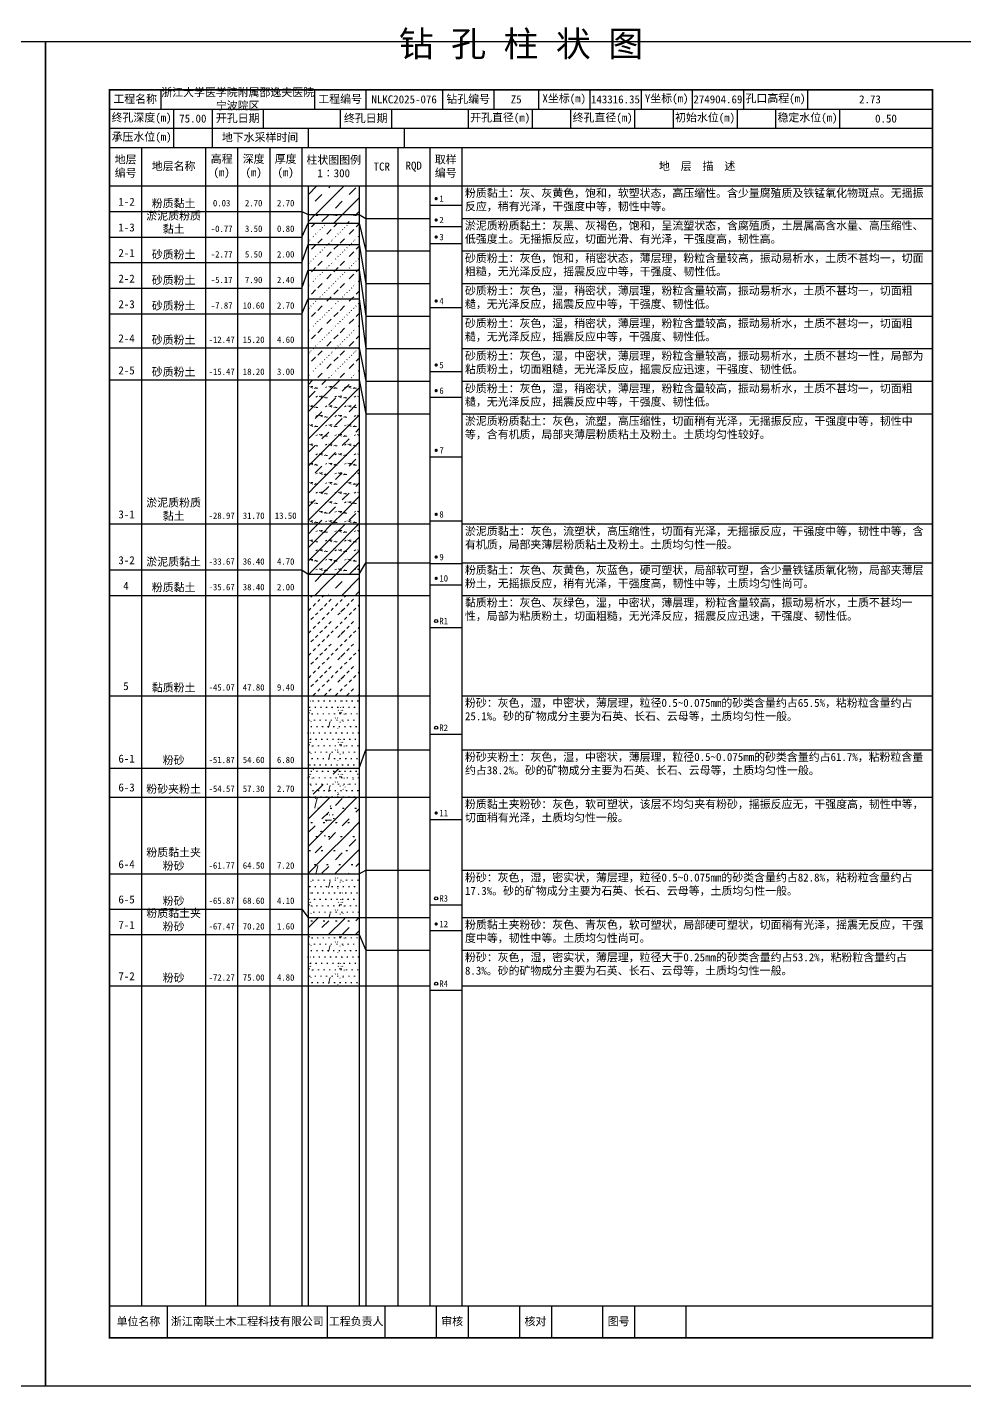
# Model space of a CAD drawing. Extents: x 297 to 65340, y 0 to 425.
# Drawn here: x 33852.3 to 34145.1, y 0 to 424.6 of the extents above; entities that cross this region are included whole.
import ezdxf
from ezdxf.enums import TextEntityAlignment as Align

# ---------------------------------------------------------------- set-up
doc = ezdxf.new("R2010")
doc.units = 0
doc.layers.get('0').update_dxf_attribs({"linetype": 'CONTINUOUS'})
doc.layers.add('FRAME', color=7, linetype='CONTINUOUS')
doc.layers.add('STRATUM', color=7, linetype='CONTINUOUS')
doc.layers.add('HATCH', color=7, linetype='CONTINUOUS', lineweight=13)
doc.styles.add('ST', font='')
doc.styles.get('ST').set_extended_font_data('SimSun')
pattern_1 = [(45, (0, 0), (-4.2426407, 4.2426407), [10, 0]), (45, (1.061, -3.182), (-2.1213203, 6.363961), [3, -3])]
pattern_2 = [(45, (0, 0), (-4.2426407, 4.2426407), [10, 0]), (45, (1.061, -3.182), (-2.1213203, 6.363961), [3, -3]), (26.565, (1.0741, -0.2536), (5.99982296, 5.99981224), [0.567, -12.849]), (0, (0.507, -0.2536), (0, 6), [0.567, -5.433]), (26.565, (-1.5813, 0), (5.99982296, 5.99981224), [0.567, -12.849]), (0, (-1.074, 0.2536), (0, 6), [0.567, -5.433]), (153.435, (0.5071, -0.2536), (-5.9998176, -5.36e-06), [1.134, -12.2826]), (26.565, (4.0741, 2.7464), (5.99982296, 5.99981224), [0.567, -12.849]), (0, (3.507, 2.7464), (0, 6), [0.567, -5.433]), (26.565, (1.4187, 3), (5.99982296, 5.99981224), [0.567, -12.849]), (0, (1.926, 3.2536), (0, 6), [0.567, -5.433]), (153.435, (3.5071, 2.7464), (-5.9998176, -5.36e-06), [1.134, -12.2826])]
pattern_3 = [(45.000006, (0, 0), (-7e-07, 6.9999824), [1.971956, -7.927535]), (45.000006, (2.813, 2.829), (-7e-07, 6.9999824), [1.99367, -7.905828]), (45.000006, (5.0675, 5.082), (-7e-07, 6.9999824), [1.813609, -8.085882]), (26.565052, (0, 3.5), (7.00000042, 7.00000017), [0.0965, -15.555976]), (36.869899, (0.7, 4.2), (6.999999835, 7.000000165), [0.197747, -34.802253]), (315.00001, (3.5, 6.976), (6.9999824, 1.2e-06), [0.033054, -9.866441]), (26.565052, (3.5, 0), (7.00000042, 7.00000017), [0.144749, -15.507727]), (26.565052, (4.2, 0.7), (7.00000042, 7.00000017), [0.10528, -15.547196]), (90.000004, (4.55, 1.05), (-7, -5e-07), [0.028767, -6.971233]), (26.565052, (4.9, 1.4), (7.00000042, 7.00000017), [0.091014, -31.213938]), (36.869899, (5.6, 2.1), (6.999999835, 7.000000165), [0.110692, -34.889308]), (45.000002, (6.3, 2.8), (-2.4e-07, 6.9999824), [0.109112, -9.790383]), (315.00001, (6.914, 3.548), (6.9999824, 1.2e-06), [0.033054, -9.866441]), (36.869898, (1.4, 4.9), (6.999999957, 7.000000043), [0.10224, -34.89776]), (53.130103, (2.1, 5.6), (13.999999763, 21.00000016), [0.134384, -34.865616]), (53.130103, (2.8, 6.3), (13.999999763, 21.00000016), [0.126246, -34.873754])]
pattern_4 = [(82.875, (-0.8346, -1.206), (0.00036925, 10.00017644), [0.08929, -80.53371]), (143.13, (-0.7336, -1.2818), (-29.99996427, 20.00005359), [0.12627, -49.87373]), (172.875, (-0.5564, -1.304), (-70.000245666, 9.99966033), [0.17857, -80.44443]), (206.565, (-0.378, -1.2147), (-9.9997049, -9.99968706), [0.19954, -22.16046]), (243.435, (-0.2887, -1.0363), (8.93e-06, -9.999696), [0.19954, -22.16146]), (255.964, (-0.1994, -0.679), (-0.00020004, -9.99950129), [0.36813, -40.86287]), (255.964, (0.1106, 0.561), (-0.00020004, -9.99950129), [1.27838, -39.95262]), (255.964, (0.179, 0.835), (-0.00020004, -9.99950129), [0.28235, -40.94865]), (216.87, (0.3694, 1.0892), (-9.99998214, -10.00001786), [0.12627, -49.87373]), (243.435, (0.2683, 1.0135), (8.93e-06, -9.999696), [0.19954, -22.16146]), (206.565, (0.548, 1.1785), (-9.9997049, -9.99968706), [0.19954, -22.16046]), (172.875, (0.725, 1.1563), (-70.000245666, 9.99966033), [0.17857, -80.44443]), (143.13, (0.826, 1.0806), (-29.99996427, 20.00005359), [0.12627, -49.87373]), (82.875, (0.815, 0.992), (0.00036925, 10.00017644), [0.08929, -80.53371]), (0, (-0.33, 0.34), (0, 10), [0.89286, -9.10714]), (0, (0.025, 0), (1, 2), [0, -1.75]), (0, (0, 0.025), (1, 2), [0, -1.75]), (0, (0, 0), (1, 2), [0, -1.75]), (0, (-0.025, 0), (1, 2), [0, -1.75]), (0, (0, -0.025), (1, 2), [0, -1.75])]
pattern_5 = [(82.875, (-1.8361, -2.6533), (0.00081235, 22.00038817), [0.196438, -177.174162]), (143.13, (-1.614, -2.82), (-65.9999214, 44.0001179), [0.277794, -109.722206]), (172.875, (-1.224, -2.8687), (-154.00054047, 21.99925272), [0.392854, -176.977746]), (206.565, (-0.831, -2.672), (-21.9993508, -21.9993115), [0.438988, -48.753012]), (243.435, (-0.635, -2.28), (1.96e-05, -21.9993312), [0.438988, -48.755212]), (255.964, (-0.4387, -1.494), (-0.0004401, -21.9989028), [0.809886, -89.898314]), (255.964, (0.2434, 1.2344), (-0.0004401, -21.9989028), [2.812436, -87.895764]), (255.964, (0.394, 1.837), (-0.0004401, -21.9989028), [0.62117, -90.08703]), (216.87, (0.8126, 2.3963), (-21.9999607, -22.0000393), [0.277794, -109.722206]), (243.435, (0.59, 2.23), (1.96e-05, -21.9993312), [0.438988, -48.755212]), (206.565, (1.205, 2.593), (-21.9993508, -21.9993115), [0.438988, -48.753012]), (172.875, (1.595, 2.544), (-154.00054047, 21.99925272), [0.392854, -176.977746]), (143.13, (1.8173, 2.3772), (-65.9999214, 44.0001179), [0.277794, -109.722206]), (82.875, (1.793, 2.1823), (0.00081235, 22.00038817), [0.196438, -177.174162]), (0, (-0.725, 0.748), (0, 22), [1.964292, -20.035708]), (0, (0.055, 0), (2.2, 4.4), [0, -3.85]), (0, (0, 0.055), (2.2, 4.4), [0, -3.85]), (0, (0, 0), (2.2, 4.4), [0, -3.85]), (0, (-0.055, 0), (2.2, 4.4), [0, -3.85]), (0, (0, -0.055), (2.2, 4.4), [0, -3.85])]

# ---------------------------------------------------------------- blocks, each defined once
blk = doc.blocks.new('SolidCircle')
at = {"const_width": 0.5}
blk.add_lwpolyline([(-0.25, 0, 1), (0.25, 0, 1)], format="xyb", close=True, dxfattribs=at)

msp = doc.modelspace()

# ---------------------------------------------------------------- hatches: boundary and pattern name
at = {"layer": 'HATCH'}
h = msp.add_hatch(dxfattribs=at)
h.set_pattern_fill('FZNT', color=256, style=0)
h.set_pattern_definition(pattern_1)
h.paths.add_polyline_path([(33956, 375), (33940, 375), (33940, 366), (33956, 366)])
h = msp.add_hatch(dxfattribs=at)
h.set_pattern_fill('YNFNT', color=256, style=0)
h.set_pattern_definition(pattern_2)
h.paths.add_polyline_path([(33956, 366), (33940, 366), (33940, 363.33), (33956, 363.33)])
h = msp.add_hatch(dxfattribs=at)
h.set_pattern_fill('SZFT', color=256, style=0)
h.set_pattern_definition(pattern_3)
h.paths.add_polyline_path([(33956, 363.33), (33940, 363.33), (33940, 356.67), (33956, 356.67)])
h = msp.add_hatch(dxfattribs=at)
h.set_pattern_fill('SZFT', color=256, style=0)
h.set_pattern_definition(pattern_3)
h.paths.add_polyline_path([(33956, 356.67), (33940, 356.67), (33940, 348.67), (33956, 348.67)])
h = msp.add_hatch(dxfattribs=at)
h.set_pattern_fill('SZFT', color=256, style=0)
h.set_pattern_definition(pattern_3)
h.paths.add_polyline_path([(33956, 348.67), (33940, 348.67), (33940, 339.67), (33956, 339.67)])
h = msp.add_hatch(dxfattribs=at)
h.set_pattern_fill('SZFT', color=256, style=0)
h.set_pattern_definition(pattern_3)
h.paths.add_polyline_path([(33956, 339.67), (33940, 339.67), (33940, 324.33), (33956, 324.33)])
h = msp.add_hatch(dxfattribs=at)
h.set_pattern_fill('SZFT', color=256, style=0)
h.set_pattern_definition(pattern_3)
h.paths.add_polyline_path([(33956, 324.33), (33940, 324.33), (33940, 314.33), (33956, 314.33)])
h = msp.add_hatch(dxfattribs=at)
h.set_pattern_fill('YNFNT', color=256, style=0)
h.set_pattern_definition(pattern_2)
h.paths.add_polyline_path([(33956, 314.33), (33940, 314.33), (33940, 269.33), (33956, 269.33)])
h = msp.add_hatch(dxfattribs=at)
h.set_pattern_fill('YNNT', color=256, style=0)
h.set_pattern_definition([(45, (0, 0), (-2.12132034, 2.12132034), [10, 0]), (26.565, (1.0741, -0.2536), (5.99982296, 5.99981224), [0.567, -12.849]), (0, (0.507, -0.2536), (0, 6), [0.567, -5.433]), (26.565, (-1.5813, 0), (5.99982296, 5.99981224), [0.567, -12.849]), (0, (-1.074, 0.2536), (0, 6), [0.567, -5.433]), (153.435, (0.5071, -0.2536), (-5.9998176, -5.36e-06), [1.134, -12.2826]), (26.565, (4.0741, 2.7464), (5.99982296, 5.99981224), [0.567, -12.849]), (0, (3.507, 2.7464), (0, 6), [0.567, -5.433]), (26.565, (1.4187, 3), (5.99982296, 5.99981224), [0.567, -12.849]), (0, (1.926, 3.2536), (0, 6), [0.567, -5.433]), (153.435, (3.5071, 2.7464), (-5.9998176, -5.36e-06), [1.134, -12.2826])])
h.paths.add_polyline_path([(33956, 269.33), (33940, 269.33), (33940, 253.67), (33956, 253.67)])
h = msp.add_hatch(dxfattribs=at)
h.set_pattern_fill('FZNT', color=256, style=0)
h.set_pattern_definition(pattern_1)
h.paths.add_polyline_path([(33956, 253.67), (33940, 253.67), (33940, 247), (33956, 247)])
h = msp.add_hatch(dxfattribs=at)
h.set_pattern_fill('NZFT', color=256, style=0)
h.set_pattern_definition([(45.000005, (0, 0), (-6e-07, 6.9999824), [0.947297, -8.952198]), (45.000005, (1.4, 1.4), (-6e-07, 6.9999824), [0.986898, -8.912597]), (45.000005, (2.8, 2.8), (-6e-07, 6.9999824), [1.060182, -8.839313]), (45.000005, (4.2, 4.2), (-6e-07, 6.9999824), [0.949178, -8.950318]), (45.000005, (5.6, 5.6), (-6e-07, 6.9999824), [1.036501, -8.862994]), (45.000005, (3.5, 0), (-6e-07, 6.9999824), [1.013348, -8.886147]), (45.000005, (4.9, 1.4), (-6e-07, 6.9999824), [1.078956, -12.120371]), (45.000005, (6.3, 2.8), (-6e-07, 6.9999824), [0.998824, -8.900671]), (45.000003, (0.7, 4.2), (-4e-07, 6.9999824), [1.05533, -8.844165]), (45.000003, (2.1, 5.6), (-4e-07, 6.9999824), [1.036501, -8.862994])])
h.paths.add_polyline_path([(33956, 247), (33940, 247), (33940, 215.67), (33956, 215.67)])
h = msp.add_hatch(dxfattribs=at)
h.set_pattern_fill('FS', color=256, style=0)
h.set_pattern_definition(pattern_4)
h.paths.add_polyline_path([(33956, 215.67), (33940, 215.67), (33940, 193), (33956, 193)])
h = msp.add_hatch(dxfattribs=at)
h.set_pattern_fill('FS', color=256, style=0)
h.set_pattern_definition(pattern_4)
h.paths.add_polyline_path([(33956, 193), (33940, 193), (33940, 184), (33956, 184)])
h = msp.add_hatch(dxfattribs=at)
h.set_pattern_fill('SZFT', color=256, scale=2.2, style=0)
h.set_pattern_definition([(45.000006, (0, 0), (-1.6e-06, 15.3999612), [4.338303, -17.440577]), (45.000006, (6.188, 6.223), (-1.6e-06, 15.3999612), [4.386074, -17.3928216]), (45.000006, (11.148, 11.181), (-1.6e-06, 15.3999612), [3.98994, -17.7889404]), (26.565052, (0, 7.7), (15.4000009, 15.4000004), [0.2123, -34.223147]), (36.869899, (1.54, 9.24), (15.39999964, 15.40000036), [0.4350434, -76.5649566]), (315.00001, (7.7, 15.347), (15.3999612, 2.7e-06), [0.072719, -21.70617]), (26.565052, (7.7, 0), (15.4000009, 15.4000004), [0.318448, -34.1169994]), (26.565052, (9.24, 1.54), (15.4000009, 15.4000004), [0.231616, -34.203831]), (90.000004, (10.01, 2.31), (-15.4, -1e-06), [0.0632874, -15.3367126]), (26.565052, (10.78, 3.08), (15.4000009, 15.4000004), [0.200231, -68.670664]), (36.869899, (12.32, 4.62), (15.39999964, 15.40000036), [0.2435224, -76.7564776]), (45.000002, (13.86, 6.16), (-5e-07, 15.3999612), [0.2400464, -21.5388426]), (315.00001, (15.211, 7.805), (15.3999612, 2.7e-06), [0.072719, -21.70617]), (36.869898, (3.08, 10.78), (15.3999999, 15.4000001), [0.224928, -76.775072]), (53.130103, (4.62, 12.32), (30.79999948, 46.20000035), [0.295645, -76.704355]), (53.130103, (6.16, 13.86), (30.79999948, 46.20000035), [0.277741, -76.722259])])
h.paths.add_polyline_path([(33956, 193), (33940, 193), (33940, 184), (33956, 184)])
h = msp.add_hatch(dxfattribs=at)
h.set_pattern_fill('FZNT', color=256, style=0)
h.set_pattern_definition(pattern_1)
h.paths.add_polyline_path([(33956, 184), (33940, 184), (33940, 160), (33956, 160)])
h = msp.add_hatch(dxfattribs=at)
h.set_pattern_fill('FS', color=256, scale=2.2, style=0)
h.set_pattern_definition(pattern_5)
h.paths.add_polyline_path([(33956, 184), (33940, 184), (33940, 160), (33956, 160)])
h = msp.add_hatch(dxfattribs=at)
h.set_pattern_fill('FS', color=256, style=0)
h.set_pattern_definition(pattern_4)
h.paths.add_polyline_path([(33956, 160), (33940, 160), (33940, 146.33), (33956, 146.33)])
h = msp.add_hatch(dxfattribs=at)
h.set_pattern_fill('FZNT', color=256, style=0)
h.set_pattern_definition(pattern_1)
h.paths.add_polyline_path([(33956, 146.33), (33940, 146.33), (33940, 141), (33956, 141)])
h = msp.add_hatch(dxfattribs=at)
h.set_pattern_fill('FS', color=256, scale=2.2, style=0)
h.set_pattern_definition(pattern_5)
h.paths.add_polyline_path([(33956, 146.33), (33940, 146.33), (33940, 141), (33956, 141)])
h = msp.add_hatch(dxfattribs=at)
h.set_pattern_fill('FS', color=256, style=0)
h.set_pattern_definition(pattern_4)
h.paths.add_polyline_path([(33956, 141), (33940, 141), (33940, 125), (33956, 125)])

# ---------------------------------------------------------------- linework, layer by layer
at = {"layer": 'FRAME', "color": 245, "linetype": 'Continuous'}
for points in [[(33561, 0), (33858, 0), (33858, 420), (33561, 420)], [(33858, 0), (34155, 0), (34155, 420), (33858, 420)]]:
    msp.add_lwpolyline(points, close=True, dxfattribs=at)
at = {"layer": 'FRAME', "linetype": 'Continuous', "const_width": 0.5}
msp.add_lwpolyline([(33878, 15), (34135, 15), (34135, 405), (33878, 405)], close=True, dxfattribs=at)
at = {"layer": 'FRAME', "color": 0, "linetype": 'Continuous'}
for points in [[(33894, 405), (33894, 399)], [(33942, 405), (33942, 399)], [(33958, 405), (33958, 399)], [(33982, 405), (33982, 399)], [(33998, 405), (33998, 399)], [(34012, 405), (34012, 399)], [(34028, 405), (34028, 399)], [(34044, 405), (34044, 399)], [(34060, 405), (34060, 399)], [(34076, 405), (34076, 399)], [(34096, 405), (34096, 399)], [(34135, 405), (34135, 399)], [(33878, 399), (34135, 399)], [(33898, 399), (33898, 393)], [(33910, 399), (33910, 393)], [(33926, 399), (33926, 393)], [(33950, 399), (33950, 393)], [(33966, 399), (33966, 393)], [(33990, 399), (33990, 393)], [(34010, 399), (34010, 393)], [(34022, 399), (34022, 393)], [(34042, 399), (34042, 393)], [(34054, 399), (34054, 393)], [(34074, 399), (34074, 393)], [(34086, 399), (34086, 393)], [(34106, 399), (34106, 393)], [(34135, 399), (34135, 393)], [(33878, 393), (34135, 393)], [(33898, 393), (33898, 387)], [(33910, 393), (33910, 387)], [(33940, 393), (33940, 387)], [(33970, 393), (33970, 387)], [(33878, 387), (34135, 387)], [(33888, 387), (33888, 25)], [(33908, 387), (33908, 25)], [(33918, 387), (33918, 25)], [(33928, 387), (33928, 25)], [(33938, 387), (33938, 25)], [(33958, 387), (33958, 25)], [(33968, 387), (33968, 25)], [(33978, 387), (33978, 25)], [(33988, 387), (33988, 25)], [(34135, 387), (34135, 25)], [(33878, 375), (34135, 375)], [(33940, 375), (33940, 25)], [(33956, 375), (33956, 25)], [(33878, 25), (34135, 25)], [(33896, 25), (33896, 15)], [(33946, 25), (33946, 15)], [(33964, 25), (33964, 15)], [(33980, 25), (33980, 15)], [(33990, 25), (33990, 15)], [(34006, 25), (34006, 15)], [(34016, 25), (34016, 15)], [(34032, 25), (34032, 15)], [(34042, 25), (34042, 15)], [(34058, 25), (34058, 15)]]:
    msp.add_lwpolyline(points, dxfattribs=at)
at = {"layer": 'STRATUM', "linetype": 'Continuous'}
for points in [[(33878, 367), (33888, 367)], [(33888, 367), (33908, 367)], [(33908, 367), (33918, 367)], [(33918, 367), (33928, 367)], [(33928, 367), (33938, 367)], [(33938, 367), (33940, 366), (33956, 366), (33958, 364.82)], [(33978, 369), (33988, 369)], [(33938, 359), (33940, 363.33), (33956, 363.33), (33958, 354.65)], [(33958, 364.82), (33968, 364.82)], [(33968, 364.82), (33978, 364.82)], [(33978, 362.33), (33988, 362.33)], [(33988, 364.82), (34135, 364.82)], [(33878, 359), (33888, 359)], [(33888, 359), (33908, 359)], [(33908, 359), (33918, 359)], [(33918, 359), (33928, 359)], [(33928, 359), (33938, 359)], [(33938, 351), (33940, 356.67), (33956, 356.67), (33958, 344.47)], [(33978, 357), (33988, 357)], [(33958, 354.65), (33968, 354.65)], [(33968, 354.65), (33978, 354.65)], [(33988, 354.65), (34135, 354.65)], [(33878, 351), (33888, 351)], [(33888, 351), (33908, 351)], [(33908, 351), (33918, 351)], [(33918, 351), (33928, 351)], [(33928, 351), (33938, 351)], [(33938, 343), (33940, 348.67), (33956, 348.67), (33958, 334.29)], [(33958, 344.47), (33968, 344.47)], [(33968, 344.47), (33978, 344.47)], [(33988, 344.47), (34135, 344.47)], [(33878, 343), (33888, 343)], [(33888, 343), (33908, 343)], [(33908, 343), (33918, 343)], [(33918, 343), (33928, 343)], [(33928, 343), (33938, 343)], [(33938, 335), (33940, 339.67), (33956, 339.67), (33958, 324.12)], [(33978, 337), (33988, 337)], [(33878, 335), (33888, 335)], [(33888, 335), (33908, 335)], [(33908, 335), (33918, 335)], [(33918, 335), (33928, 335)], [(33928, 335), (33938, 335)], [(33958, 334.29), (33968, 334.29)], [(33968, 334.29), (33978, 334.29)], [(33988, 334.29), (34135, 334.29)], [(33878, 324.33), (33888, 324.33)], [(33888, 324.33), (33908, 324.33)], [(33908, 324.33), (33918, 324.33)], [(33918, 324.33), (33928, 324.33)], [(33928, 324.33), (33938, 324.33)], [(33938, 324.33), (33940, 324.33), (33956, 324.33), (33958, 313.94)], [(33958, 324.12), (33968, 324.12)], [(33968, 324.12), (33978, 324.12)], [(33988, 324.12), (34135, 324.12)], [(33878, 314.33), (33888, 314.33)], [(33888, 314.33), (33908, 314.33)], [(33908, 314.33), (33918, 314.33)], [(33918, 314.33), (33928, 314.33)], [(33928, 314.33), (33938, 314.33)], [(33938, 314.33), (33940, 314.33), (33956, 314.33), (33958, 303.76)], [(33978, 317), (33988, 317)], [(33958, 313.94), (33968, 313.94)], [(33968, 313.94), (33978, 313.94)], [(33988, 313.94), (34135, 313.94)], [(33978, 309), (33988, 309)], [(33958, 303.76), (33968, 303.76)], [(33968, 303.76), (33978, 303.76)], [(33988, 303.76), (34135, 303.76)], [(33978, 290.33), (33988, 290.33)], [(33878, 269.33), (33888, 269.33)], [(33888, 269.33), (33908, 269.33)], [(33908, 269.33), (33918, 269.33)], [(33918, 269.33), (33928, 269.33)], [(33928, 269.33), (33938, 269.33)], [(33938, 269.33), (33940, 269.33), (33956, 269.33), (33958, 269.33)], [(33958, 269.33), (33968, 269.33)], [(33968, 269.33), (33978, 269.33)], [(33978, 270.33), (33988, 270.33)], [(33988, 269.33), (34135, 269.33)], [(33878, 255), (33888, 255)], [(33888, 255), (33908, 255)], [(33908, 255), (33918, 255)], [(33918, 255), (33928, 255)], [(33928, 255), (33938, 255)], [(33938, 255), (33940, 253.67), (33956, 253.67), (33958, 257.18)], [(33958, 257.18), (33968, 257.18)], [(33968, 257.18), (33978, 257.18)], [(33978, 257), (33988, 257)], [(33988, 257.18), (34135, 257.18)], [(33878, 247), (33888, 247)], [(33888, 247), (33908, 247)], [(33908, 247), (33918, 247)], [(33918, 247), (33928, 247)], [(33928, 247), (33938, 247)], [(33938, 247), (33940, 247), (33956, 247), (33958, 247)], [(33958, 247), (33968, 247)], [(33968, 247), (33978, 247)], [(33978, 250.33), (33988, 250.33)], [(33988, 247), (34135, 247)], [(33978, 237), (33988, 237)], [(33878, 215.67), (33888, 215.67)], [(33888, 215.67), (33908, 215.67)], [(33908, 215.67), (33918, 215.67)], [(33918, 215.67), (33928, 215.67)], [(33928, 215.67), (33938, 215.67)], [(33938, 215.67), (33940, 215.67), (33956, 215.67), (33958, 215.67)], [(33958, 215.67), (33968, 215.67)], [(33968, 215.67), (33978, 215.67)], [(33988, 215.67), (34135, 215.67)], [(33978, 203.67), (33988, 203.67)], [(33938, 193), (33940, 193), (33956, 193), (33958, 198.77)], [(33958, 198.77), (33968, 198.77)], [(33968, 198.77), (33978, 198.77)], [(33988, 198.77), (34135, 198.77)], [(33878, 193), (33888, 193)], [(33888, 193), (33908, 193)], [(33908, 193), (33918, 193)], [(33918, 193), (33928, 193)], [(33928, 193), (33938, 193)], [(33878, 184), (33888, 184)], [(33888, 184), (33908, 184)], [(33908, 184), (33918, 184)], [(33918, 184), (33928, 184)], [(33928, 184), (33938, 184)], [(33938, 184), (33940, 184), (33956, 184), (33958, 184)], [(33958, 184), (33968, 184)], [(33968, 184), (33978, 184)], [(33988, 184), (34135, 184)], [(33978, 177), (33988, 177)], [(33878, 160), (33888, 160)], [(33888, 160), (33908, 160)], [(33908, 160), (33918, 160)], [(33918, 160), (33928, 160)], [(33928, 160), (33938, 160)], [(33938, 160), (33940, 160), (33956, 160), (33958, 161.1)], [(33958, 161.1), (33968, 161.1)], [(33968, 161.1), (33978, 161.1)], [(33988, 161.1), (34135, 161.1)], [(33878, 149), (33888, 149)], [(33888, 149), (33908, 149)], [(33908, 149), (33918, 149)], [(33918, 149), (33928, 149)], [(33928, 149), (33938, 149)], [(33938, 149), (33940, 146.33), (33956, 146.33), (33958, 146.33)], [(33978, 150.33), (33988, 150.33)], [(33958, 146.33), (33968, 146.33)], [(33968, 146.33), (33978, 146.33)], [(33988, 146.33), (34135, 146.33)], [(33878, 141), (33888, 141)], [(33888, 141), (33908, 141)], [(33908, 141), (33918, 141)], [(33918, 141), (33928, 141)], [(33928, 141), (33938, 141)], [(33938, 141), (33940, 141), (33956, 141), (33958, 136.16)], [(33978, 142.33), (33988, 142.33)], [(33958, 136.16), (33968, 136.16)], [(33968, 136.16), (33978, 136.16)], [(33988, 136.16), (34135, 136.16)], [(33878, 125), (33888, 125)], [(33888, 125), (33908, 125)], [(33908, 125), (33918, 125)], [(33918, 125), (33928, 125)], [(33928, 125), (33938, 125)], [(33938, 125), (33940, 125), (33956, 125), (33958, 125)], [(33958, 125), (33968, 125)], [(33968, 125), (33978, 125)], [(33978, 123.67), (33988, 123.67)], [(33988, 125), (34135, 125)]]:
    msp.add_lwpolyline(points, dxfattribs=at)
at = {"layer": 'STRATUM'}
for centre in [(33980, 239), (33980, 205.67), (33980, 152.33), (33980, 125.67)]:
    msp.add_circle(centre, 0.5, dxfattribs=at)

# ---------------------------------------------------------------- block references
for p in [(33980, 371), (33980, 364.33), (33980, 359), (33980, 339), (33980, 319), (33980, 311), (33980, 292.33), (33980, 272.33), (33980, 259), (33980, 252.33), (33980, 179), (33980, 144.33)]:
    msp.add_blockref('SolidCircle', p, dxfattribs=at)

# ---------------------------------------------------------------- texts
at = {"layer": 'FRAME', "style": 'ST'}
msp.add_text('钻 孔 柱 状 图', height=8, dxfattribs=at).set_placement((34006.5, 413), align=Align.BOTTOM_CENTER)
at = {"layer": 'FRAME', "char_height": 2.5, "attachment_point": 5, "style": 'ST'}
for s, insert, width in [('工程名称', (33886, 402), 16), ('浙江大学医学院附属邵逸夫医院宁波院区', (33918, 402), 48), ('工程编号', (33950, 402), 16), ('钻孔编号', (33990, 402), 16), ('X坐标(m)', (34020, 402), 16), ('Y坐标(m)', (34052, 402), 16), ('孔口高程(m)', (34086, 402), 20), ('NLKC2025-076', (33970, 402), 24), ('Z5', (34005, 402), 14), ('143316.35', (34036, 402), 16), ('274904.69', (34068, 402), 16), ('2.73', (34115.5, 402), 39), ('终孔深度(m)', (33888, 396), 20), ('75.00', (33904, 396), 12), ('开孔日期', (33918, 396), 16), ('终孔日期', (33958, 396), 16), ('开孔直径(m)', (34000, 396), 20), ('终孔直径(m)', (34032, 396), 20), ('初始水位(m)', (34064, 396), 20), ('稳定水位(m)', (34096, 396), 20), ('0.50', (34120.5, 396), 29), ('承压水位(m)', (33888, 390), 20), ('地下水采样时间', (33925, 390), 30), ('地层编号', (33883, 381), 10), ('地层名称', (33898, 381), 20), ('高程\\P(m)', (33913, 381), 10), ('深度\\P(m)', (33923, 381), 10), ('厚度\\P(m)', (33933, 381), 10), ('柱状图图例\\P1∶300', (33948, 381), 20), ('TCR', (33963, 381), 10), ('RQD', (33973, 381), 10), ('取样编号', (33983, 381), 10), ('地  层  描  述', (34061.5, 381), 147), ('单位名称', (33887, 20), 18), ('浙江南联土木工程科技有限公司', (33921, 20), 50), ('工程负责人', (33955, 20), 18), ('审核', (33985, 20), 10), ('核对', (34011, 20), 10), ('图号', (34037, 20), 10)]:
    msp.add_mtext(s, dxfattribs=dict(at, insert=insert, width=width))
at = {"layer": 'STRATUM', "style": 'ST'}
for s, height, p in [('1-2', 2.5, (33880.75, 370)), ('1', 2, (33981, 371)), ('2', 2, (33981, 364.33)), ('1-3', 2.5, (33880.75, 362)), ('3', 2, (33981, 359)), ('2-1', 2.5, (33880.75, 354)), ('2-2', 2.5, (33880.75, 346)), ('4', 2, (33981, 339)), ('2-3', 2.5, (33880.75, 338)), ('2-4', 2.5, (33880.75, 327.33)), ('2-5', 2.5, (33880.75, 317.33)), ('5', 2, (33981, 319)), ('6', 2, (33981, 311)), ('7', 2, (33981, 292.33)), ('3-1', 2.5, (33880.75, 272.33)), ('8', 2, (33981, 272.33)), ('3-2', 2.5, (33880.75, 258)), ('9', 2, (33981, 259)), ('4', 2.5, (33882.25, 250)), ('10', 2, (33981, 252.33)), ('R1', 2, (33981, 239)), ('5', 2.5, (33882.25, 218.67)), ('R2', 2, (33981, 205.67)), ('6-1', 2.5, (33880.75, 196)), ('6-3', 2.5, (33880.75, 187)), ('11', 2, (33981, 179)), ('6-4', 2.5, (33880.75, 163)), ('6-5', 2.5, (33880.75, 152)), ('R3', 2, (33981, 152.33)), ('7-1', 2.5, (33880.75, 144)), ('12', 2, (33981, 144.33)), ('7-2', 2.5, (33880.75, 128)), ('R4', 2, (33981, 125.67))]:
    msp.add_text(s, height=height, dxfattribs=at).set_placement(p, align=Align.MIDDLE_LEFT)
for s, p in [('0.03', (33913, 368)), ('2.70', (33923, 368)), ('2.70', (33933, 368)), ('-0.77', (33913, 360)), ('3.50', (33923, 360)), ('0.80', (33933, 360)), ('-2.77', (33913, 352)), ('5.50', (33923, 352)), ('2.00', (33933, 352)), ('-5.17', (33913, 344)), ('7.90', (33923, 344)), ('2.40', (33933, 344)), ('-7.87', (33913, 336)), ('10.60', (33923, 336)), ('2.70', (33933, 336)), ('-12.47', (33913, 325.33)), ('15.20', (33923, 325.33)), ('4.60', (33933, 325.33)), ('-15.47', (33913, 315.33)), ('18.20', (33923, 315.33)), ('3.00', (33933, 315.33)), ('-28.97', (33913, 270.33)), ('31.70', (33923, 270.33)), ('13.50', (33933, 270.33)), ('-33.67', (33913, 256)), ('36.40', (33923, 256)), ('4.70', (33933, 256)), ('-35.67', (33913, 248)), ('38.40', (33923, 248)), ('2.00', (33933, 248)), ('-45.07', (33913, 216.67)), ('47.80', (33923, 216.67)), ('9.40', (33933, 216.67)), ('-51.87', (33913, 194)), ('54.60', (33923, 194)), ('6.80', (33933, 194)), ('-54.57', (33913, 185)), ('57.30', (33923, 185)), ('2.70', (33933, 185)), ('-61.77', (33913, 161)), ('64.50', (33923, 161)), ('7.20', (33933, 161)), ('-65.87', (33913, 150)), ('68.60', (33923, 150)), ('4.10', (33933, 150)), ('-67.47', (33913, 142)), ('70.20', (33923, 142)), ('1.60', (33933, 142)), ('-72.27', (33913, 126)), ('75.00', (33923, 126)), ('4.80', (33933, 126))]:
    msp.add_text(s, height=2, dxfattribs=at).set_placement(p, align=Align.BOTTOM_CENTER)
at = {"layer": 'STRATUM', "char_height": 2.5, "style": 'ST'}
for s, insert, width, attachment_point in [('粉质黏土：灰、灰黄色，饱和，软塑状态，高压缩性。含少量腐殖质及铁锰氧化物斑点。无摇振反应，稍有光泽，干强度中等，韧性中等。', (33989, 374), 146, 1), ('粉质黏土', (33898, 368), 20, 8), ('淤泥质粉质黏土', (33898, 360), 20, 8), ('淤泥质粉质黏土：灰黑、灰褐色，饱和，呈流塑状态，含腐殖质，土层属高含水量、高压缩性、低强度土。无摇振反应，切面光滑、有光泽，干强度高，韧性高。', (33989, 363.82), 146, 1), ('砂质粉土', (33898, 352), 20, 8), ('砂质粉土：灰色，饱和，稍密状态，薄层理，粉粒含量较高，振动易析水，土质不甚均一，切面粗糙，无光泽反应，摇震反应中等，干强度、韧性低。', (33989, 353.65), 146, 1), ('砂质粉土', (33898, 344), 20, 8), ('砂质粉土：灰色，湿，稍密状，薄层理，粉粒含量较高，振动易析水，土质不甚均一，切面粗糙，无光泽反应，摇震反应中等，干强度、韧性低。', (33989, 343.47), 146, 1), ('砂质粉土', (33898, 336), 20, 8), ('砂质粉土：灰色，湿，稍密状，薄层理，粉粒含量较高，振动易析水，土质不甚均一，切面粗糙，无光泽反应，摇震反应中等，干强度、韧性低。', (33989, 333.29), 146, 1), ('砂质粉土', (33898, 325.33), 20, 8), ('砂质粉土：灰色，湿，中密状，薄层理，粉粒含量较高，振动易析水，土质不甚均一性，局部为粘质粉土，切面粗糙，无光泽反应，摇震反应迅速，干强度、韧性低。', (33989, 323.12), 146, 1), ('砂质粉土', (33898, 315.33), 20, 8), ('砂质粉土：灰色，湿，稍密状，薄层理，粉粒含量较高，振动易析水，土质不甚均一，切面粗糙，无光泽反应，摇震反应中等，干强度、韧性低。', (33989, 312.94), 146, 1), ('淤泥质粉质黏土：灰色，流塑，高压缩性，切面稍有光泽，无摇振反应，干强度中等，韧性中等，含有机质，局部夹薄层粉质粘土及粉土。土质均匀性较好。', (33989, 302.76), 146, 1), ('淤泥质粉质黏土', (33898, 270.33), 20, 8), ('淤泥质黏土：灰色，流塑状，高压缩性，切面有光泽，无摇振反应，干强度中等，韧性中等，含有机质，局部夹薄层粉质粘土及粉土。土质均匀性一般。', (33989, 268.33), 146, 1), ('淤泥质黏土', (33898, 256), 20, 8), ('粉质黏土：灰色、灰黄色，灰蓝色，硬可塑状，局部软可塑，含少量铁锰质氧化物，局部夹薄层粉土，无摇振反应，稍有光泽，干强度高，韧性中等，土质均匀性尚可。', (33989, 256.18), 146, 1), ('粉质黏土', (33898, 248), 20, 8), ('黏质粉土：灰色、灰绿色，湿，中密状，薄层理，粉粒含量较高，振动易析水，土质不甚均一性，局部为粘质粉土，切面粗糙，无光泽反应，摇震反应迅速，干强度、韧性低。', (33989, 246), 146, 1), ('黏质粉土', (33898, 216.67), 20, 8), ('粉砂：灰色，湿，中密状，薄层理，粒径0.5~0.075mm的砂类含量约占65.5%，粘粉粒含量约占25.1%。砂的矿物成分主要为石英、长石、云母等，土质均匀性一般。', (33989, 214.67), 146, 1), ('粉砂', (33898, 194), 20, 8), ('粉砂夹粉土：灰色，湿，中密状，薄层理，粒径0.5~0.075mm的砂类含量约占61.7%，粘粉粒含量约占38.2%。砂的矿物成分主要为石英、长石、云母等，土质均匀性一般。', (33989, 197.77), 146, 1), ('粉砂夹粉土', (33898, 185), 20, 8), ('粉质黏土夹粉砂：灰色，软可塑状，该层不均匀夹有粉砂，摇振反应无，干强度高，韧性中等，切面稍有光泽，土质均匀性一般。', (33989, 183), 146, 1), ('粉质黏土夹粉砂', (33898, 161), 20, 8), ('粉砂：灰色，湿，密实状，薄层理，粒径0.5~0.075mm的砂类含量约占82.8%，粘粉粒含量约占17.3%。砂的矿物成分主要为石英、长石、云母等，土质均匀性一般。', (33989, 160.1), 146, 1), ('粉砂', (33898, 150), 20, 8), ('粉质黏土夹粉砂', (33898, 142), 20, 8), ('粉质黏土夹粉砂：灰色、青灰色，软可塑状，局部硬可塑状，切面稍有光泽，摇震无反应，干强度中等，韧性中等。土质均匀性尚可。', (33989, 145.33), 146, 1), ('粉砂：灰色，湿，密实状，薄层理，粒径大于0.25mm的砂类含量约占53.2%，粘粉粒含量约占8.3%。砂的矿物成分主要为石英、长石、云母等，土质均匀性一般。', (33989, 135.16), 146, 1), ('粉砂', (33898, 126), 20, 8)]:
    msp.add_mtext(s, dxfattribs=dict(at, insert=insert, width=width, attachment_point=attachment_point))

doc.saveas('drawing.dxf')
